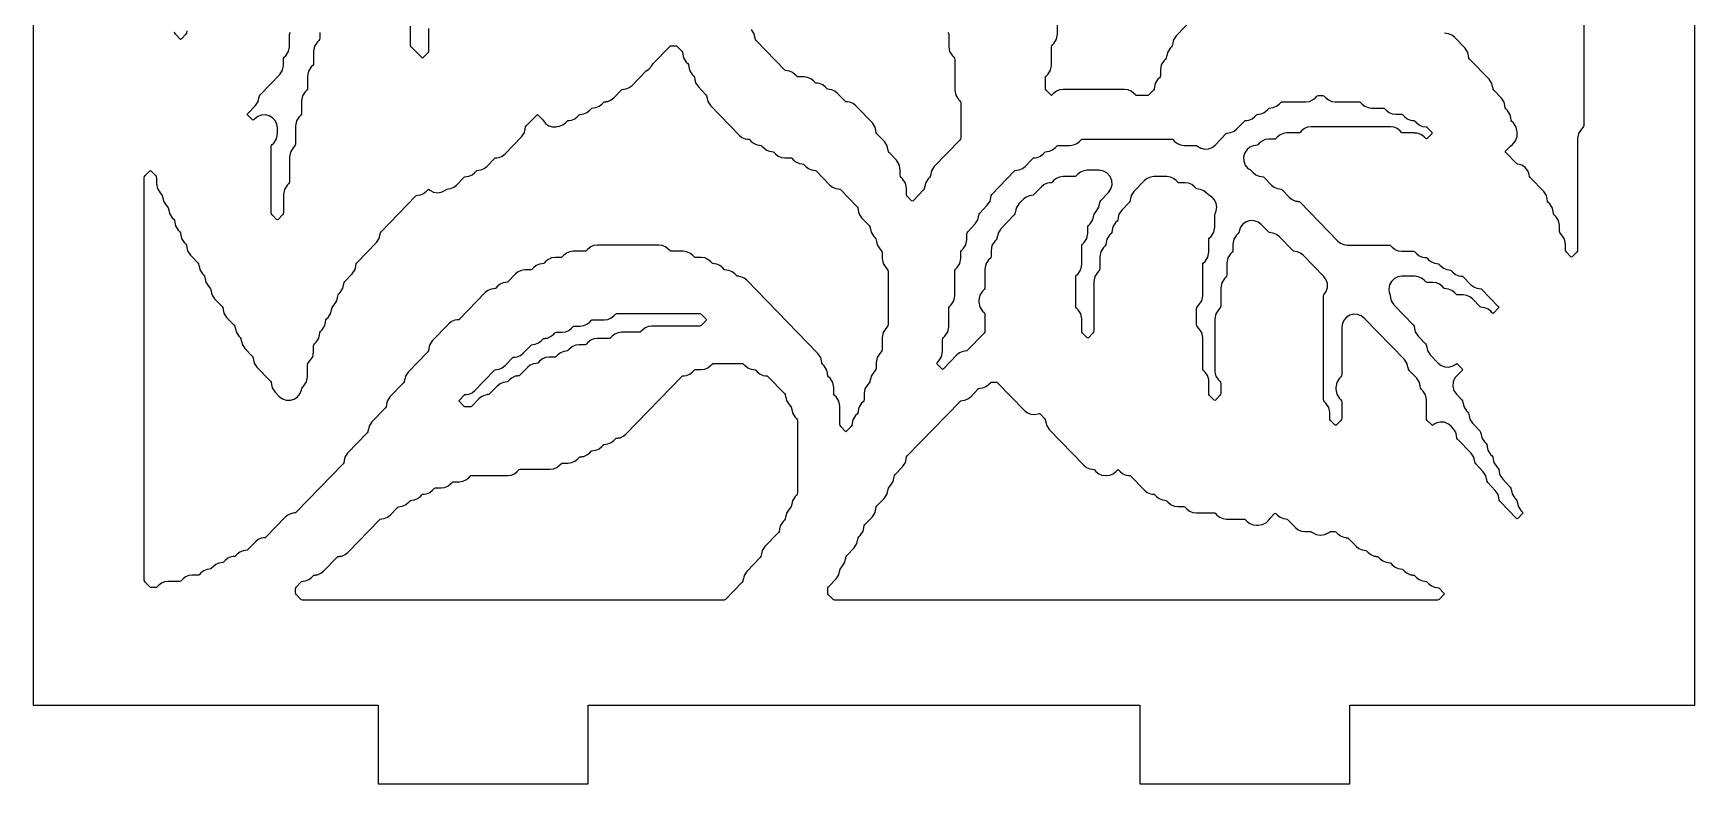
# Model space of a CAD drawing. Header units: millimetres. Extents: x 10 to 410, y 18 to 283.
# Drawn here: x 79 to 142.3, y 157 to 185.6 of the extents above; entities that cross this region are included whole.
import ezdxf

# ---------------------------------------------------------------- set-up
doc = ezdxf.new("R2010")
doc.units = ezdxf.units.MM
doc.layers.add('CUT', color=1, linetype='Continuous')

msp = doc.modelspace()

# ---------------------------------------------------------------- linework, layer by layer
at = {"layer": 'CUT'}
for points in [[(121.134, 157), (129.134, 157), (129.134, 160), (142.2679, 160), (142.2679, 280), (129.134, 280), (129.134, 283), (121.134, 283), (121.134, 280), (100.134, 280), (100.134, 283), (92.134, 283), (92.134, 280), (79, 280), (79, 160), (92.134, 160), (92.134, 157), (100.134, 157), (100.134, 160), (121.134, 160)], [(83.6572, 180.1703), (83.6821, 180.1321), (83.6908, 180.0873), (83.6908, 179.8637), (83.7275, 179.6759), (83.832, 179.5155), (83.8875, 179.4584), (83.9124, 179.4202), (83.9304, 179.328), (83.933, 179.3285), (83.9578, 179.2013), (84.0623, 179.041), (84.1178, 178.9838), (84.1427, 178.9456), (84.1607, 178.8534), (84.1632, 178.8539), (84.1881, 178.7267), (84.2926, 178.5664), (84.3481, 178.5092), (84.373, 178.471), (84.3909, 178.3789), (84.3935, 178.3794), (84.4183, 178.2521), (84.5229, 178.0918), (84.5783, 178.0347), (84.6033, 177.9965), (84.6212, 177.9043), (84.6238, 177.9048), (84.6486, 177.7776), (84.7532, 177.6172), (84.8086, 177.5601), (84.8335, 177.5219), (84.8515, 177.4297), (84.8541, 177.4302), (84.8789, 177.303), (84.9835, 177.1427), (85.2692, 176.8482), (85.2941, 176.81), (85.3121, 176.7179), (85.3147, 176.7184), (85.3395, 176.5911), (85.444, 176.4308), (85.4995, 176.3736), (85.5244, 176.3354), (85.5424, 176.2433), (85.5449, 176.2438), (85.5698, 176.1166), (85.6743, 175.9562), (85.7298, 175.8991), (85.7547, 175.8609), (85.7726, 175.7687), (85.7752, 175.7692), (85.8, 175.642), (85.9046, 175.4816), (86.1903, 175.1872), (86.2152, 175.149), (86.2332, 175.0568), (86.2358, 175.0573), (86.2606, 174.9301), (86.3652, 174.7698), (86.6509, 174.4753), (86.6758, 174.4371), (86.6938, 174.345), (86.6964, 174.3455), (86.7212, 174.2182), (86.8257, 174.0579), (86.8812, 174.0008), (86.9061, 173.9626), (86.9241, 173.8704), (86.9266, 173.8709), (86.9515, 173.7437), (87.056, 173.5833), (87.3417, 173.2889), (87.3666, 173.2507), (87.3846, 173.1585), (87.3872, 173.159), (87.412, 173.0318), (87.5166, 172.8715), (88.0326, 172.3397), (88.0575, 172.3015), (88.0755, 172.2094), (88.0781, 172.2099), (88.1029, 172.0827), (88.2074, 171.9223), (88.3664, 171.7585), (88.4903, 171.6653), (88.6367, 171.6146), (88.7917, 171.6111), (88.9402, 171.6553), (89.0681, 171.7428), (89.1631, 171.8653), (89.216, 172.011), (89.2264, 172.0643), (89.2513, 172.1025), (89.3067, 172.1596), (89.4113, 172.3199), (89.4479, 172.5078), (89.4479, 172.9686), (89.4567, 173.0134), (89.4816, 173.0516), (89.537, 173.1088), (89.6416, 173.2691), (89.6782, 173.457), (89.6782, 173.6805), (89.6869, 173.7253), (89.7118, 173.7635), (89.7673, 173.8206), (89.8719, 173.981), (89.8967, 174.1082), (89.8992, 174.1077), (89.9172, 174.1999), (89.9421, 174.2381), (89.9976, 174.2952), (90.1021, 174.4555), (90.1269, 174.5828), (90.1295, 174.5823), (90.1475, 174.6744), (90.1724, 174.7126), (90.2279, 174.7698), (90.3324, 174.9301), (90.3572, 175.0573), (90.3598, 175.0568), (90.3778, 175.149), (90.4027, 175.1872), (90.4582, 175.2443), (90.5627, 175.4047), (90.5875, 175.5319), (90.5901, 175.5314), (90.6081, 175.6236), (90.633, 175.6618), (90.6884, 175.7189), (90.793, 175.8793), (90.8178, 176.0065), (90.8204, 176.006), (90.8384, 176.0982), (90.8633, 176.1364), (91.149, 176.4308), (91.2536, 176.5911), (91.2784, 176.7184), (91.2809, 176.7179), (91.2989, 176.81), (91.3238, 176.8482), (92.0701, 177.6172), (92.1747, 177.7776), (92.1995, 177.9048), (92.2021, 177.9043), (92.2201, 177.9965), (92.245, 178.0347), (93.5698, 179.3998), (93.5948, 179.4195), (93.6595, 179.4282), (93.6593, 179.4301), (93.7436, 179.4414), (93.8661, 179.4932), (93.9706, 179.5755), (94.0257, 179.6322), (94.0536, 179.653), (94.0999, 179.6185), (94.2445, 179.5438), (94.4053, 179.5195), (94.5655, 179.5481), (94.708, 179.6266), (94.7462, 179.6568), (94.8109, 179.6655), (94.8107, 179.6674), (94.895, 179.6787), (95.0175, 179.7305), (95.122, 179.8128), (95.412, 180.1116), (95.4371, 180.1314), (95.5018, 180.14), (95.5015, 180.142), (95.5859, 180.1533), (95.7084, 180.2051), (95.8129, 180.2874), (95.8726, 180.3489), (95.8976, 180.3686), (95.9624, 180.3773), (95.9621, 180.3793), (96.0464, 180.3906), (96.1689, 180.4424), (96.2734, 180.5247), (96.5634, 180.8235), (96.5885, 180.8432), (96.6532, 180.8519), (96.6529, 180.8538), (96.7373, 180.8651), (96.8598, 180.917), (96.9643, 180.9992), (97.5969, 181.6511), (97.7015, 181.8115), (97.7263, 181.9387), (97.7289, 181.9382), (97.7468, 182.0304), (97.7718, 182.0686), (98.1708, 182.4797), (98.1987, 182.5005), (98.2266, 182.4797), (98.3953, 182.3058), (98.4284, 182.2551), (98.5208, 182.1495), (98.6389, 182.0737), (98.7734, 182.0337), (98.9137, 182.0327), (98.956, 182.0383), (98.9558, 182.0403), (99.0401, 182.0516), (99.1626, 182.1034), (99.2671, 182.1857), (99.3268, 182.2472), (99.3519, 182.2669), (99.4166, 182.2756), (99.4163, 182.2776), (99.5007, 182.2889), (99.6232, 182.3407), (99.7277, 182.423), (99.7874, 182.4845), (99.8125, 182.5042), (99.8772, 182.5129), (99.8769, 182.5148), (99.9613, 182.5262), (100.0838, 182.578), (100.1883, 182.6603), (100.248, 182.7218), (100.273, 182.7415), (100.3377, 182.7502), (100.3375, 182.7521), (100.4218, 182.7635), (100.5443, 182.8153), (100.6488, 182.8975), (100.7085, 182.9591), (100.7336, 182.9788), (100.7983, 182.9875), (100.798, 182.9894), (100.8824, 183.0007), (101.0049, 183.0526), (101.1094, 183.1348), (101.3994, 183.4337), (101.4244, 183.4534), (101.4892, 183.4621), (101.4889, 183.464), (101.5732, 183.4753), (101.6957, 183.5271), (101.8002, 183.6094), (102.3205, 184.1455), (102.3755, 184.1888), (102.4444, 184.2309), (102.5424, 184.3413), (102.6077, 184.4414), (103.2417, 185.0947), (103.2667, 185.1144), (103.2983, 185.1186), (103.4618, 185.1186), (103.4934, 185.1144), (103.5185, 185.0947), (103.6918, 184.916), (103.7168, 184.8778), (103.7347, 184.7856), (103.7373, 184.7862), (103.7621, 184.6589), (103.8667, 184.4986), (103.9221, 184.4414), (103.947, 184.4032), (103.965, 184.3111), (103.9676, 184.3116), (103.9924, 184.1843), (104.097, 184.024), (104.1524, 183.9669), (104.1773, 183.9287), (104.1953, 183.8365), (104.1979, 183.837), (104.2227, 183.7098), (104.3272, 183.5494), (104.613, 183.255), (104.6379, 183.2168), (104.6559, 183.1246), (104.6584, 183.1251), (104.6833, 182.9979), (104.7878, 182.8376), (105.881, 181.7111), (105.9855, 181.6288), (106.108, 181.577), (106.1924, 181.5657), (106.1921, 181.5638), (106.2568, 181.5551), (106.2819, 181.5354), (106.3416, 181.4738), (106.4461, 181.3915), (106.5686, 181.3397), (106.6529, 181.3284), (106.6527, 181.3265), (106.7174, 181.3178), (106.7424, 181.2981), (106.8021, 181.2365), (106.9066, 181.1543), (107.0291, 181.1024), (107.1135, 181.0911), (107.1132, 181.0892), (107.1779, 181.0805), (107.203, 181.0608), (107.2627, 180.9992), (107.3672, 180.917), (107.4897, 180.8651), (107.6215, 180.8475), (107.8372, 180.8475), (107.8688, 180.8432), (107.8938, 180.8235), (107.9536, 180.762), (108.0581, 180.6797), (108.1805, 180.6279), (108.2649, 180.6165), (108.2646, 180.6146), (108.3293, 180.6059), (108.3544, 180.5862), (108.4141, 180.5247), (108.5186, 180.4424), (108.6411, 180.3906), (108.7255, 180.3793), (108.7252, 180.3773), (108.7899, 180.3686), (108.815, 180.3489), (109.3353, 179.8128), (109.4398, 179.7305), (109.5622, 179.6787), (109.6466, 179.6674), (109.6463, 179.6655), (109.711, 179.6568), (109.7361, 179.637), (110.3701, 178.9838), (110.395, 178.9456), (110.4129, 178.8534), (110.4155, 178.8539), (110.4403, 178.7267), (110.5449, 178.5664), (110.8306, 178.2719), (110.8555, 178.2337), (110.8735, 178.1416), (110.8761, 178.1421), (110.9009, 178.0149), (111.0054, 177.8545), (111.0609, 177.7974), (111.0858, 177.7592), (111.1038, 177.667), (111.1064, 177.6675), (111.1312, 177.5403), (111.2357, 177.3799), (111.2912, 177.3228), (111.3161, 177.2846), (111.3248, 177.2398), (111.3248, 177.0163), (111.3615, 176.8284), (111.466, 176.6681), (111.5215, 176.6109), (111.5464, 176.5727), (111.5551, 176.528), (111.5551, 174.489), (111.5464, 174.4442), (111.5215, 174.406), (111.466, 174.3489), (111.3615, 174.1885), (111.3248, 174.0007), (111.3248, 173.5398), (111.3161, 173.4951), (111.2912, 173.4569), (111.2357, 173.3997), (111.1312, 173.2394), (111.0945, 173.0515), (111.0945, 172.828), (111.0858, 172.7832), (111.0609, 172.745), (111.0054, 172.6879), (110.9009, 172.5275), (110.8761, 172.4003), (110.8735, 172.4008), (110.8555, 172.3086), (110.8306, 172.2704), (110.7752, 172.2133), (110.6706, 172.0529), (110.634, 171.8651), (110.634, 171.6415), (110.6252, 171.5968), (110.6003, 171.5586), (110.5449, 171.5014), (110.4403, 171.3411), (110.4155, 171.2138), (110.4129, 171.2144), (110.395, 171.1222), (110.3701, 171.084), (110.3146, 171.0268), (110.21, 170.8665), (110.1852, 170.7393), (110.1827, 170.7398), (110.1647, 170.6476), (110.1398, 170.6094), (109.9711, 170.4356), (109.9431, 170.4148), (109.9152, 170.4356), (109.7465, 170.6094), (109.7216, 170.6476), (109.7128, 170.6924), (109.7128, 171.3905), (109.6762, 171.5784), (109.5717, 171.7387), (109.5162, 171.7958), (109.4913, 171.834), (109.4826, 171.8788), (109.4826, 172.1024), (109.4459, 172.2902), (109.3414, 172.4506), (109.2859, 172.5077), (109.261, 172.5459), (109.243, 172.6381), (109.2404, 172.6376), (109.2156, 172.7648), (109.1111, 172.9251), (109.0556, 172.9823), (109.0307, 173.0205), (109.0127, 173.1127), (109.0102, 173.1122), (108.9854, 173.2394), (108.8808, 173.3997), (106.1756, 176.1872), (106.0711, 176.2695), (105.9486, 176.3213), (105.8643, 176.3326), (105.8645, 176.3345), (105.7998, 176.3432), (105.7748, 176.363), (105.715, 176.4245), (105.6105, 176.5068), (105.4881, 176.5586), (105.4037, 176.5699), (105.404, 176.5718), (105.3393, 176.5805), (105.3142, 176.6002), (105.2545, 176.6618), (105.15, 176.7441), (105.0275, 176.7959), (104.9431, 176.8072), (104.9434, 176.8091), (104.8787, 176.8178), (104.8536, 176.8375), (104.7939, 176.8991), (104.6894, 176.9813), (104.5669, 177.0332), (104.4351, 177.0508), (104.2194, 177.0508), (104.1878, 177.0551), (104.1628, 177.0748), (104.1031, 177.1364), (103.9986, 177.2186), (103.8761, 177.2704), (103.7443, 177.2881), (103.2983, 177.2881), (103.2667, 177.2924), (103.2417, 177.3121), (103.1819, 177.3736), (103.0774, 177.4559), (102.9549, 177.5077), (102.8231, 177.5254), (100.4827, 177.5254), (100.3509, 177.5077), (100.2284, 177.4559), (100.1239, 177.3736), (100.0642, 177.3121), (100.0392, 177.2924), (100.0076, 177.2881), (99.5616, 177.2881), (99.4298, 177.2704), (99.3073, 177.2186), (99.2028, 177.1364), (99.1431, 177.0748), (99.118, 177.0551), (99.0864, 177.0508), (98.8708, 177.0508), (98.7389, 177.0332), (98.6164, 176.9813), (98.512, 176.8991), (98.4522, 176.8375), (98.4272, 176.8178), (98.3625, 176.8091), (98.3627, 176.8072), (98.2784, 176.7959), (98.1559, 176.7441), (98.0514, 176.6618), (97.9917, 176.6002), (97.9666, 176.5805), (97.935, 176.5763), (97.7193, 176.5763), (97.5875, 176.5586), (97.465, 176.5068), (97.3605, 176.4245), (97.0705, 176.1257), (97.0455, 176.1059), (96.9808, 176.0973), (96.981, 176.0953), (96.8967, 176.084), (96.7742, 176.0322), (96.6697, 175.9499), (96.61, 175.8884), (96.5849, 175.8686), (96.5202, 175.86), (96.5205, 175.858), (96.4361, 175.8467), (96.3136, 175.7949), (96.2091, 175.7126), (95.2283, 174.7019), (95.2032, 174.6822), (95.1385, 174.6735), (95.1388, 174.6716), (95.0544, 174.6603), (94.9319, 174.6085), (94.8274, 174.5262), (94.1948, 173.8743), (94.0902, 173.714), (94.0654, 173.5867), (94.0628, 173.5872), (94.0449, 173.4951), (94.02, 173.4569), (93.2736, 172.6879), (93.1691, 172.5275), (93.1443, 172.4003), (93.1417, 172.4008), (93.1237, 172.3086), (93.0988, 172.2704), (92.5828, 171.7387), (92.4782, 171.5784), (92.4534, 171.4511), (92.4509, 171.4516), (92.4329, 171.3595), (92.408, 171.3213), (91.8919, 170.7896), (91.7874, 170.6292), (91.7626, 170.502), (91.76, 170.5025), (91.742, 170.4103), (91.7171, 170.3721), (90.9708, 169.6031), (90.8663, 169.4428), (90.8415, 169.3155), (90.8389, 169.316), (90.8209, 169.2239), (90.796, 169.1857), (89.0106, 167.346), (88.9856, 167.3263), (88.9209, 167.3176), (88.9211, 167.3157), (88.8368, 167.3043), (88.7143, 167.2525), (88.6098, 167.1703), (87.8592, 166.3968), (87.8342, 166.3771), (87.7694, 166.3684), (87.7697, 166.3665), (87.6854, 166.3552), (87.5629, 166.3034), (87.4584, 166.2211), (87.1684, 165.9223), (87.1433, 165.9025), (87.0786, 165.8939), (87.0789, 165.8919), (86.9945, 165.8806), (86.872, 165.8288), (86.7675, 165.7465), (86.7078, 165.685), (86.6827, 165.6653), (86.618, 165.6566), (86.6183, 165.6546), (86.5339, 165.6433), (86.4114, 165.5915), (86.3069, 165.5092), (86.2472, 165.4477), (86.2222, 165.428), (86.1575, 165.4193), (86.1577, 165.4174), (86.0734, 165.406), (85.9509, 165.3542), (85.8464, 165.2719), (85.7867, 165.2104), (85.7616, 165.1907), (85.6969, 165.182), (85.6972, 165.1801), (85.6128, 165.1688), (85.4903, 165.1169), (85.3858, 165.0347), (85.3261, 164.9731), (85.301, 164.9534), (85.2694, 164.9492), (85.0538, 164.9492), (84.922, 164.9315), (84.7995, 164.8796), (84.695, 164.7974), (84.6352, 164.7358), (84.6102, 164.7161), (84.5786, 164.7119), (84.1326, 164.7119), (84.0008, 164.6942), (83.8783, 164.6424), (83.7738, 164.5601), (83.7141, 164.4985), (83.6891, 164.4788), (83.6575, 164.4746), (83.494, 164.4746), (83.4624, 164.4788), (83.4373, 164.4985), (83.2639, 164.6772), (83.239, 164.7154), (83.2303, 164.7602), (83.2303, 180.0873), (83.239, 180.1321), (83.2639, 180.1703), (83.4326, 180.3441), (83.4606, 180.3649), (83.4885, 180.3441)], [(113.4865, 173.1088), (113.591, 173.2691), (113.6277, 173.457), (113.6277, 173.9178), (113.6364, 173.9626), (113.6613, 174.0008), (113.7167, 174.0579), (113.8213, 174.2182), (113.8579, 174.4061), (113.8579, 175.1042), (113.8667, 175.149), (113.8916, 175.1872), (113.947, 175.2443), (114.0516, 175.4047), (114.0882, 175.5926), (114.0882, 176.528), (114.097, 176.5727), (114.1219, 176.6109), (114.1773, 176.6681), (114.2819, 176.8284), (114.3185, 177.0163), (114.3185, 177.2398), (114.3272, 177.2846), (114.3521, 177.3228), (114.4076, 177.3799), (114.5121, 177.5403), (114.5488, 177.7282), (114.5488, 177.9517), (114.5575, 177.9965), (114.5824, 178.0347), (114.8682, 178.3291), (114.9727, 178.4894), (114.9975, 178.6167), (115.0001, 178.6162), (115.0181, 178.7083), (115.043, 178.7465), (115.3287, 179.041), (115.4333, 179.2013), (115.4581, 179.3285), (115.4607, 179.328), (115.4786, 179.4202), (115.5036, 179.4584), (116.3678, 180.3489), (116.3928, 180.3686), (116.4576, 180.3773), (116.4573, 180.3793), (116.5416, 180.3906), (116.6641, 180.4424), (116.7686, 180.5247), (117.0586, 180.8235), (117.0837, 180.8432), (117.1484, 180.8519), (117.1481, 180.8538), (117.2325, 180.8651), (117.355, 180.917), (117.4595, 180.9992), (117.5192, 181.0608), (117.5443, 181.0805), (117.609, 181.0892), (117.6087, 181.0911), (117.6931, 181.1024), (117.8156, 181.1543), (117.9201, 181.2365), (117.9798, 181.2981), (118.0048, 181.3178), (118.0364, 181.322), (118.4824, 181.322), (118.6142, 181.3397), (118.7367, 181.3915), (118.8412, 181.4738), (118.9009, 181.5354), (118.926, 181.5551), (118.9576, 181.5593), (122.345, 181.5593), (122.3766, 181.5551), (122.4017, 181.5354), (122.4614, 181.4738), (122.5659, 181.3915), (122.6884, 181.3397), (122.8202, 181.322), (123.2661, 181.322), (123.2978, 181.3178), (123.3339, 181.2894), (123.4607, 181.2167), (123.6032, 181.1838), (123.7491, 181.1935), (123.8859, 181.2451), (124.002, 181.334), (124.4277, 181.7726), (124.4528, 181.7924), (124.5175, 181.8011), (124.5172, 181.803), (124.6016, 181.8143), (124.724, 181.8661), (124.8285, 181.9484), (125.1186, 182.2472), (125.1436, 182.2669), (125.2083, 182.2756), (125.2081, 182.2776), (125.2924, 182.2889), (125.4149, 182.3407), (125.5194, 182.423), (125.5791, 182.4845), (125.6042, 182.5042), (125.6689, 182.5129), (125.6686, 182.5148), (125.753, 182.5262), (125.8755, 182.578), (125.98, 182.6603), (126.0397, 182.7218), (126.0647, 182.7415), (126.1294, 182.7502), (126.1292, 182.7521), (126.2135, 182.7635), (126.336, 182.8153), (126.4405, 182.8975), (126.5002, 182.9591), (126.5253, 182.9788), (126.5569, 182.9831), (127.4634, 182.9831), (127.5952, 183.0007), (127.7177, 183.0526), (127.8222, 183.1348), (127.8819, 183.1964), (127.907, 183.2161), (127.9386, 183.2203), (128.1021, 183.2203), (128.1337, 183.2161), (128.1588, 183.1964), (128.2185, 183.1348), (128.323, 183.0526), (128.4455, 183.0007), (128.5773, 182.9831), (129.4838, 182.9831), (129.5154, 182.9788), (129.5405, 182.9591), (129.6002, 182.8975), (129.7047, 182.8153), (129.8272, 182.7635), (129.959, 182.7458), (130.4049, 182.7458), (130.4365, 182.7415), (130.4616, 182.7218), (130.5213, 182.6603), (130.6258, 182.578), (130.7483, 182.5262), (130.8801, 182.5085), (131.0958, 182.5085), (131.1274, 182.5042), (131.1524, 182.4845), (131.2122, 182.423), (131.3167, 182.3407), (131.4391, 182.2889), (131.5235, 182.2776), (131.5232, 182.2756), (131.5879, 182.2669), (131.613, 182.2472), (131.6789, 182.1793), (131.7834, 182.097), (131.9059, 182.0452), (132.0377, 182.0275), (132.0482, 182.0275), (132.0782, 182.0051), (132.2537, 181.8243), (132.2733, 181.7966), (132.2537, 181.7689), (132.0782, 181.5881), (132.0503, 181.5673), (132.0224, 181.5881), (131.9652, 181.6471), (131.8413, 181.7402), (131.6948, 181.791), (131.5897, 181.7933), (131.5897, 181.7966), (131.1626, 181.7966), (131.131, 181.8009), (131.1059, 181.8206), (131.0462, 181.8821), (130.9417, 181.9644), (130.8192, 182.0162), (130.6874, 182.0339), (127.6562, 182.0339), (127.5243, 182.0162), (127.4018, 181.9644), (127.2973, 181.8821), (127.2376, 181.8206), (127.2126, 181.8009), (127.181, 181.7966), (126.735, 181.7966), (126.6032, 181.7789), (126.4807, 181.7271), (126.3762, 181.6448), (126.3165, 181.5833), (126.2914, 181.5636), (126.2598, 181.5593), (126.0442, 181.5593), (125.9123, 181.5416), (125.7899, 181.4898), (125.6854, 181.4075), (125.6256, 181.346), (125.6006, 181.3263), (125.5359, 181.3176), (125.5361, 181.3157), (125.4518, 181.3043), (125.3293, 181.2525), (125.2248, 181.1703), (125.2244, 181.1699), (125.1323, 181.0377), (125.087, 180.8832), (125.0932, 180.7223), (125.1502, 180.5716), (125.2521, 180.447), (125.3454, 180.3882), (125.3954, 180.3489), (125.4551, 180.2874), (125.5596, 180.2051), (125.6821, 180.1533), (125.7664, 180.142), (125.7662, 180.14), (125.8309, 180.1314), (125.8559, 180.1116), (126.1459, 179.8128), (126.2504, 179.7305), (126.3729, 179.6787), (126.4573, 179.6674), (126.457, 179.6655), (126.5217, 179.6568), (126.5468, 179.637), (126.8368, 179.3382), (126.9413, 179.2559), (127.0638, 179.2041), (127.1481, 179.1928), (127.1479, 179.1909), (127.2126, 179.1822), (127.2376, 179.1625), (128.679, 177.6772), (128.7835, 177.5949), (128.906, 177.5431), (129.0378, 177.5254), (130.6352, 177.5254), (130.6668, 177.5212), (130.6919, 177.5015), (130.7516, 177.4399), (130.8561, 177.3576), (130.9786, 177.3058), (131.1104, 177.2881), (131.5563, 177.2881), (131.5879, 177.2839), (131.613, 177.2642), (131.6727, 177.2026), (131.7772, 177.1204), (131.8997, 177.0685), (131.9841, 177.0572), (131.9838, 177.0553), (132.0485, 177.0466), (132.0736, 177.0269), (132.1333, 176.9653), (132.2378, 176.8831), (132.3603, 176.8312), (132.4446, 176.8199), (132.4444, 176.818), (132.5091, 176.8093), (132.5341, 176.7896), (132.5939, 176.7281), (132.6984, 176.6458), (132.8208, 176.594), (132.9052, 176.5826), (132.9049, 176.5807), (132.9696, 176.572), (132.9947, 176.5523), (133.0544, 176.4908), (133.1589, 176.4085), (133.2814, 176.3567), (133.3658, 176.3454), (133.3655, 176.3434), (133.4302, 176.3347), (133.4553, 176.315), (133.7453, 176.0162), (133.8498, 175.9339), (133.9723, 175.8821), (134.0566, 175.8708), (134.0564, 175.8688), (134.1211, 175.8602), (134.1461, 175.8404), (134.7868, 175.1802), (134.8064, 175.1525), (134.7868, 175.1248), (134.6113, 174.944), (134.5834, 174.9232), (134.5555, 174.944), (134.5004, 175.0008), (134.3959, 175.083), (134.2734, 175.1349), (134.1891, 175.1462), (134.1894, 175.1481), (134.1246, 175.1568), (134.0996, 175.1765), (133.8096, 175.4753), (133.7051, 175.5576), (133.5826, 175.6094), (133.4508, 175.6271), (133.2351, 175.6271), (133.2035, 175.6314), (133.1785, 175.6511), (133.1187, 175.7126), (133.0142, 175.7949), (132.8917, 175.8467), (132.8074, 175.858), (132.8077, 175.86), (132.7429, 175.8686), (132.7179, 175.8884), (132.6582, 175.9499), (132.5537, 176.0322), (132.4312, 176.084), (132.2994, 176.1017), (132.0837, 176.1017), (132.0521, 176.1059), (132.027, 176.1257), (131.9673, 176.1872), (131.8628, 176.2695), (131.7403, 176.3213), (131.6085, 176.339), (131.1163, 176.339), (130.9653, 176.3156), (130.8283, 176.2477), (130.7183, 176.1416), (130.6455, 176.0071), (130.6167, 175.857), (130.6346, 175.7052), (130.6511, 175.6686), (130.6779, 175.5314), (130.6804, 175.5319), (130.7052, 175.4047), (130.8098, 175.2443), (131.5561, 174.4753), (131.581, 174.4371), (131.599, 174.345), (131.6016, 174.3455), (131.6264, 174.2182), (131.7309, 174.0579), (132.0167, 173.7635), (132.0416, 173.7253), (132.0596, 173.6331), (132.0621, 173.6336), (132.0869, 173.5064), (132.1915, 173.346), (132.4996, 173.0285), (132.6134, 172.9409), (132.7473, 172.8892), (132.8904, 172.8778), (133.0309, 172.9074), (133.1572, 172.9758), (133.2017, 173.009), (133.2297, 172.9882), (133.4051, 172.8074), (133.4247, 172.7797), (133.4051, 172.752), (133.2017, 172.5424), (133.2056, 172.5386), (133.1365, 172.466), (133.0674, 172.3114), (133.0539, 172.1427), (133.0974, 171.9791), (133.193, 171.8395), (133.3984, 171.6279), (133.4233, 171.5897), (133.4412, 171.4975), (133.4438, 171.498), (133.4686, 171.3708), (133.5732, 171.2104), (133.6286, 171.1533), (133.6536, 171.1151), (133.6715, 171.0229), (133.6741, 171.0234), (133.6989, 170.8962), (133.8035, 170.7359), (134.0892, 170.4414), (134.1141, 170.4032), (134.1321, 170.3111), (134.1347, 170.3116), (134.1595, 170.1843), (134.264, 170.024), (134.3195, 169.9669), (134.3444, 169.9287), (134.3624, 169.8365), (134.365, 169.837), (134.3898, 169.7098), (134.4943, 169.5494), (134.5498, 169.4923), (134.5747, 169.4541), (134.5927, 169.3619), (134.5952, 169.3624), (134.6201, 169.2352), (134.7246, 169.0749), (134.7801, 169.0177), (134.805, 168.9795), (134.8229, 168.8873), (134.8255, 168.8878), (134.8503, 168.7606), (134.9549, 168.6003), (135.2406, 168.3058), (135.2655, 168.2676), (135.2835, 168.1755), (135.2861, 168.176), (135.3109, 168.0488), (135.4155, 167.8884), (135.4709, 167.8313), (135.4958, 167.7931), (135.5138, 167.7009), (135.5164, 167.7014), (135.5412, 167.5742), (135.6457, 167.4138), (135.708, 167.3497), (135.7276, 167.322), (135.708, 167.2943), (135.5325, 167.1135), (135.5046, 167.0927), (135.4766, 167.1135), (134.8473, 167.7619), (134.8224, 167.8001), (134.8045, 167.8923), (134.8019, 167.8918), (134.7771, 168.019), (134.6725, 168.1794), (134.3868, 168.4738), (134.3619, 168.512), (134.3439, 168.6042), (134.3413, 168.6037), (134.3165, 168.7309), (134.2119, 168.8912), (133.9262, 169.1857), (133.9013, 169.2239), (133.8833, 169.316), (133.8807, 169.3155), (133.8559, 169.4428), (133.7514, 169.6031), (133.2354, 170.1348), (133.2104, 170.173), (133.1925, 170.2652), (133.1899, 170.2647), (133.1651, 170.3919), (133.0605, 170.5523), (132.9827, 170.6325), (132.8689, 170.7201), (132.735, 170.7718), (132.5919, 170.7833), (132.4514, 170.7536), (132.3251, 170.6852), (132.2806, 170.652), (132.2527, 170.6728), (132.0839, 170.8467), (132.059, 170.8849), (132.0503, 170.9297), (132.0503, 171.6278), (132.0137, 171.8157), (131.9091, 171.976), (131.8537, 172.0331), (131.8288, 172.0713), (131.8108, 172.1635), (131.8082, 172.163), (131.7834, 172.2902), (131.6788, 172.4506), (131.3931, 172.745), (131.3682, 172.7832), (131.3502, 172.8754), (131.3476, 172.8749), (131.3228, 173.0021), (131.2183, 173.1624), (129.6852, 174.7422), (129.5678, 174.8318), (129.4294, 174.8832), (129.282, 174.892), (129.1385, 174.8573), (129.0113, 174.7822), (128.9116, 174.6733), (128.8481, 174.54), (128.8263, 174.394), (128.8263, 172.5907), (128.8176, 172.5459), (128.7927, 172.5077), (128.7372, 172.4506), (128.6327, 172.2902), (128.5961, 172.1024), (128.5961, 172.0332), (128.6327, 171.8454), (128.7372, 171.685), (128.7927, 171.6279), (128.8176, 171.5897), (128.8263, 171.5449), (128.8263, 170.9297), (128.8176, 170.8849), (128.7927, 170.8467), (128.624, 170.6728), (128.5961, 170.652), (128.5681, 170.6728), (128.3994, 170.8467), (128.3745, 170.8849), (128.3658, 170.9297), (128.3658, 171.1532), (128.3291, 171.3411), (128.2246, 171.5014), (128.1691, 171.5586), (128.1442, 171.5968), (128.1355, 171.6415), (128.1355, 175.5788), (128.1442, 175.6236), (128.1955, 175.7022), (128.1922, 175.7044), (128.2317, 175.7601), (128.2782, 175.9063), (128.2782, 176.0598), (128.2317, 176.206), (128.143, 176.3313), (127.3617, 177.1364), (127.2572, 177.2186), (127.1347, 177.2704), (127.0503, 177.2818), (127.0506, 177.2837), (126.9859, 177.2924), (126.9608, 177.3121), (126.4405, 177.8482), (126.336, 177.9305), (126.2135, 177.9823), (126.1292, 177.9936), (126.1294, 177.9956), (126.0647, 178.0042), (126.0397, 178.024), (125.7628, 178.3093), (125.6389, 178.4025), (125.4924, 178.4532), (125.3375, 178.4567), (125.1889, 178.4125), (125.061, 178.325), (124.9661, 178.2025), (124.9132, 178.0568), (124.9028, 178.0035), (124.8779, 177.9653), (124.8224, 177.9082), (124.7179, 177.7479), (124.6812, 177.56), (124.6812, 177.3364), (124.6725, 177.2917), (124.6476, 177.2535), (124.5922, 177.1963), (124.4876, 177.036), (124.451, 176.8481), (124.451, 176.3873), (124.4422, 176.3425), (124.4173, 176.3043), (124.3619, 176.2472), (124.2573, 176.0868), (124.2207, 175.899), (124.2207, 175.2008), (124.2119, 175.1561), (124.187, 175.1179), (124.1316, 175.0607), (124.027, 174.9004), (123.9904, 174.7125), (123.9904, 172.7797), (123.9919, 172.7797), (123.9889, 172.6869), (124.0344, 172.5337), (124.126, 172.4027), (124.187, 172.3397), (124.2119, 172.3015), (124.2207, 172.2568), (124.2207, 171.8788), (124.2119, 171.834), (124.187, 171.7958), (124.0183, 171.622), (123.9904, 171.6012), (123.9625, 171.622), (123.7938, 171.7958), (123.7688, 171.834), (123.7601, 171.8788), (123.7601, 172.3051), (123.7586, 172.3051), (123.7616, 172.3979), (123.7161, 172.5511), (123.6245, 172.6821), (123.5635, 172.745), (123.5386, 172.7832), (123.5298, 172.828), (123.5298, 174.0007), (123.4932, 174.1885), (123.3886, 174.3489), (123.3332, 174.406), (123.3083, 174.4442), (123.2995, 174.489), (123.2995, 175.1042), (123.3083, 175.149), (123.3332, 175.1872), (123.3886, 175.2443), (123.4932, 175.4047), (123.5298, 175.5926), (123.5298, 176.7653), (123.5386, 176.81), (123.5635, 176.8482), (123.6189, 176.9054), (123.7235, 177.0657), (123.7601, 177.2536), (123.7601, 177.7144), (123.7688, 177.7592), (123.7938, 177.7974), (123.8492, 177.8545), (123.9538, 178.0149), (123.9904, 178.2027), (123.9904, 178.6636), (124.0013, 178.7194), (124.0499, 178.8247), (124.0702, 178.9685), (124.0484, 179.112), (123.9863, 179.2432), (123.8891, 179.3511), (123.765, 179.4265), (123.7624, 179.4276), (123.7369, 179.4477), (123.6771, 179.5092), (123.5726, 179.5915), (123.4501, 179.6433), (123.3658, 179.6546), (123.366, 179.6566), (123.3013, 179.6653), (123.2763, 179.685), (123.2166, 179.7465), (123.1121, 179.8288), (122.9896, 179.8806), (122.8578, 179.8983), (122.6421, 179.8983), (122.6105, 179.9025), (122.5854, 179.9223), (122.5257, 179.9838), (122.4212, 180.0661), (122.2987, 180.1179), (122.1669, 180.1356), (121.6688, 180.1356), (121.537, 180.1179), (121.4145, 180.0661), (121.31, 179.9838), (120.9076, 179.5692), (120.8031, 179.4089), (120.7783, 179.2816), (120.7757, 179.2821), (120.7577, 179.19), (120.7328, 179.1518), (120.4471, 178.8573), (120.3425, 178.697), (120.3177, 178.5698), (120.3151, 178.5703), (120.2971, 178.4781), (120.2722, 178.4399), (120.2168, 178.3828), (120.1122, 178.2224), (120.0874, 178.0952), (120.0848, 178.0957), (120.0669, 178.0035), (120.0419, 177.9653), (119.9865, 177.9082), (119.8819, 177.7479), (119.8571, 177.6206), (119.8545, 177.6211), (119.8366, 177.529), (119.8117, 177.4908), (119.7562, 177.4336), (119.6517, 177.2733), (119.615, 177.0854), (119.615, 176.6246), (119.6063, 176.5798), (119.5814, 176.5416), (119.5259, 176.4845), (119.4214, 176.3241), (119.3847, 176.1363), (119.3847, 174.2517), (119.376, 174.2069), (119.3511, 174.1687), (119.1824, 173.9949), (119.1545, 173.9741), (119.1265, 173.9949), (118.9578, 174.1687), (118.9329, 174.2069), (118.9242, 174.2517), (118.9242, 174.7125), (118.8875, 174.9004), (118.783, 175.0607), (118.7275, 175.1179), (118.7026, 175.1561), (118.6939, 175.2008), (118.6939, 176.2907), (118.7026, 176.3354), (118.7275, 176.3736), (118.783, 176.4308), (118.8875, 176.5911), (118.9242, 176.779), (118.9242, 177.4771), (118.9329, 177.5219), (118.9578, 177.5601), (119.0133, 177.6172), (119.1178, 177.7776), (119.1545, 177.9654), (119.1545, 178.189), (119.1632, 178.2337), (119.1881, 178.2719), (119.2435, 178.3291), (119.3481, 178.4894), (119.3729, 178.6167), (119.3755, 178.6162), (119.3935, 178.7083), (119.4184, 178.7465), (119.4738, 178.8037), (119.5784, 178.964), (119.6032, 179.0912), (119.6058, 179.0907), (119.6237, 179.1829), (119.6487, 179.2211), (119.9433, 179.5247), (120.0377, 179.6617), (120.0819, 179.8222), (120.0709, 179.9883), (120.0061, 180.1416), (119.8945, 180.2651), (119.7486, 180.3452), (119.5844, 180.3729), (119.1357, 180.3729), (119.0039, 180.3552), (118.8814, 180.3034), (118.7769, 180.2211), (118.7171, 180.1596), (118.6921, 180.1398), (118.6605, 180.1356), (118.2145, 180.1356), (118.0827, 180.1179), (117.9602, 180.0661), (117.8557, 179.9838), (117.796, 179.9223), (117.771, 179.9025), (117.7063, 179.8939), (117.7065, 179.8919), (117.6222, 179.8806), (117.4997, 179.8288), (117.3952, 179.7465), (117.1052, 179.4477), (117.0801, 179.428), (117.0154, 179.4193), (117.0157, 179.4174), (116.9313, 179.406), (116.8088, 179.3542), (116.7043, 179.2719), (116.5322, 179.0946), (116.4277, 178.9343), (116.4029, 178.8071), (116.4003, 178.8076), (116.3823, 178.7154), (116.3574, 178.6772), (115.8414, 178.1455), (115.7368, 177.9851), (115.712, 177.8579), (115.7094, 177.8584), (115.6915, 177.7663), (115.6666, 177.7281), (115.6111, 177.6709), (115.5066, 177.5106), (115.4699, 177.3227), (115.4699, 177.0991), (115.4612, 177.0544), (115.4363, 177.0162), (115.3808, 176.959), (115.2763, 176.7987), (115.2396, 176.6108), (115.2396, 175.9127), (115.2309, 175.8679), (115.206, 175.8297), (115.1505, 175.7726), (115.046, 175.6123), (115.0094, 175.4244), (115.0094, 175.3553), (115.046, 175.1674), (115.1505, 175.0071), (115.206, 174.9499), (115.2309, 174.9117), (115.2396, 174.867), (115.2396, 174.2517), (115.2309, 174.2069), (115.206, 174.1687), (114.572, 173.5155), (114.547, 173.4958), (114.4823, 173.4871), (114.4825, 173.4852), (114.3982, 173.4738), (114.2757, 173.422), (114.1712, 173.3397), (113.6556, 172.8084), (113.6277, 172.7876), (113.5997, 172.8084), (113.4243, 172.9893), (113.4046, 173.0169), (113.4243, 173.0446)], [(95.412, 171.8065), (95.4371, 171.8263), (95.5018, 171.835), (95.5015, 171.8369), (95.5859, 171.8482), (95.7084, 171.9), (95.8129, 171.9823), (96.5634, 172.7557), (96.5885, 172.7754), (96.6532, 172.7841), (96.6529, 172.786), (96.7373, 172.7974), (96.8598, 172.8492), (96.9643, 172.9314), (97.2543, 173.2303), (97.2793, 173.25), (97.3441, 173.2587), (97.3438, 173.2606), (97.4281, 173.2719), (97.5506, 173.3237), (97.6551, 173.406), (97.9451, 173.7048), (97.9702, 173.7246), (98.0349, 173.7333), (98.0346, 173.7352), (98.119, 173.7465), (98.2415, 173.7983), (98.346, 173.8806), (98.4057, 173.9421), (98.4308, 173.9619), (98.4955, 173.9705), (98.4952, 173.9725), (98.5796, 173.9838), (98.7021, 174.0356), (98.8066, 174.1179), (98.8663, 174.1794), (98.8913, 174.1991), (98.9229, 174.2034), (99.1386, 174.2034), (99.2704, 174.2211), (99.3929, 174.2729), (99.4974, 174.3552), (99.5571, 174.4167), (99.5822, 174.4364), (99.6138, 174.4407), (99.8294, 174.4407), (99.9613, 174.4584), (100.0838, 174.5102), (100.1883, 174.5925), (100.248, 174.654), (100.273, 174.6737), (100.3046, 174.678), (100.7506, 174.678), (100.8824, 174.6957), (101.0049, 174.7475), (101.1094, 174.8297), (101.1691, 174.8913), (101.1942, 174.911), (101.2258, 174.9153), (104.3829, 174.9153), (104.4145, 174.911), (104.4396, 174.8913), (104.6197, 174.7057), (104.6394, 174.678), (104.6197, 174.6503), (104.4396, 174.4646), (104.4145, 174.4449), (104.3829, 174.4407), (102.5553, 174.4407), (102.4235, 174.423), (102.301, 174.3712), (102.1965, 174.2889), (102.1368, 174.2274), (102.1117, 174.2076), (102.0801, 174.2034), (101.4039, 174.2034), (101.2721, 174.1857), (101.1496, 174.1339), (101.0451, 174.0516), (100.9853, 173.9901), (100.9603, 173.9703), (100.9287, 173.9661), (100.4827, 173.9661), (100.3509, 173.9484), (100.2284, 173.8966), (100.1239, 173.8143), (100.0642, 173.7528), (100.0392, 173.7331), (100.0076, 173.7288), (99.7919, 173.7288), (99.6601, 173.7111), (99.5376, 173.6593), (99.4331, 173.577), (99.3734, 173.5155), (99.3483, 173.4958), (99.2836, 173.4871), (99.2839, 173.4852), (99.1995, 173.4738), (99.077, 173.422), (98.9725, 173.3397), (98.9128, 173.2782), (98.8877, 173.2585), (98.8561, 173.2542), (98.6405, 173.2542), (98.5087, 173.2365), (98.3862, 173.1847), (98.2817, 173.1025), (98.2219, 173.0409), (98.1969, 173.0212), (98.1322, 173.0125), (98.1324, 173.0106), (98.0481, 172.9993), (97.9256, 172.9474), (97.8211, 172.8652), (97.5311, 172.5663), (97.506, 172.5466), (97.4413, 172.5379), (97.4416, 172.536), (97.3572, 172.5247), (97.2347, 172.4729), (97.1303, 172.3906), (97.0705, 172.3291), (97.0455, 172.3093), (96.9808, 172.3006), (96.981, 172.2987), (96.8967, 172.2874), (96.7742, 172.2356), (96.6697, 172.1533), (96.3797, 171.8545), (96.3546, 171.8347), (96.2899, 171.8261), (96.2902, 171.8241), (96.2058, 171.8128), (96.0833, 171.761), (95.9788, 171.6787), (95.6888, 171.3799), (95.6638, 171.3602), (95.6322, 171.3559), (95.4687, 171.3559), (95.4371, 171.3602), (95.412, 171.3799), (95.2319, 171.5655), (95.2123, 171.5932), (95.2319, 171.6209)], [(89.2839, 164.7182), (89.3682, 164.7296), (89.4907, 164.7814), (89.5952, 164.8636), (89.655, 164.9252), (89.68, 164.9449), (89.7447, 164.9536), (89.7445, 164.9555), (89.8288, 164.9668), (89.9513, 165.0187), (90.0558, 165.1009), (90.5761, 165.637), (90.6011, 165.6568), (90.6658, 165.6655), (90.6656, 165.6674), (90.7499, 165.6787), (90.8724, 165.7305), (90.9769, 165.8128), (92.1881, 167.0608), (92.2131, 167.0805), (92.2778, 167.0892), (92.2776, 167.0911), (92.3619, 167.1024), (92.4844, 167.1543), (92.5889, 167.2365), (92.8789, 167.5354), (92.904, 167.5551), (92.9687, 167.5638), (92.9684, 167.5657), (93.0528, 167.577), (93.1753, 167.6288), (93.2798, 167.7111), (93.3395, 167.7726), (93.3645, 167.7924), (93.4292, 167.8011), (93.429, 167.803), (93.5133, 167.8143), (93.6358, 167.8661), (93.7403, 167.9484), (93.8, 168.0099), (93.8251, 168.0297), (93.8898, 168.0383), (93.8895, 168.0403), (93.9739, 168.0516), (94.0964, 168.1034), (94.2009, 168.1857), (94.2606, 168.2472), (94.2857, 168.2669), (94.3173, 168.2712), (94.5329, 168.2712), (94.6648, 168.2889), (94.7872, 168.3407), (94.8917, 168.423), (94.9515, 168.4845), (94.9765, 168.5042), (95.0081, 168.5085), (95.2238, 168.5085), (95.3556, 168.5262), (95.4781, 168.578), (95.5826, 168.6603), (95.6423, 168.7218), (95.6674, 168.7415), (95.699, 168.7458), (97.066, 168.7458), (97.1979, 168.7635), (97.3204, 168.8153), (97.4249, 168.8975), (97.4846, 168.9591), (97.5096, 168.9788), (97.5412, 168.9831), (98.678, 168.9831), (98.8098, 169.0007), (98.9323, 169.0526), (99.0368, 169.1348), (99.0966, 169.1964), (99.1216, 169.2161), (99.1532, 169.2203), (99.3689, 169.2203), (99.5007, 169.238), (99.6232, 169.2898), (99.7277, 169.3721), (99.7874, 169.4337), (99.8125, 169.4534), (99.8772, 169.4621), (99.8769, 169.464), (99.9613, 169.4753), (100.0838, 169.5271), (100.1883, 169.6094), (100.248, 169.6709), (100.273, 169.6907), (100.3377, 169.6994), (100.3375, 169.7013), (100.4218, 169.7126), (100.5443, 169.7644), (100.6488, 169.8467), (100.7085, 169.9082), (100.7336, 169.928), (100.7983, 169.9366), (100.798, 169.9386), (100.8824, 169.9499), (101.0049, 170.0017), (101.1094, 170.084), (101.1691, 170.1455), (101.1942, 170.1653), (101.2589, 170.1739), (101.2586, 170.1759), (101.343, 170.1872), (101.4655, 170.239), (101.57, 170.3213), (103.7022, 172.5184), (103.7273, 172.5381), (103.792, 172.5468), (103.7917, 172.5487), (103.8761, 172.5601), (103.9986, 172.6119), (104.1031, 172.6942), (104.1628, 172.7557), (104.1878, 172.7754), (104.2194, 172.7797), (104.4351, 172.7797), (104.5669, 172.7974), (104.6894, 172.8492), (104.7939, 172.9314), (104.8536, 172.993), (104.8787, 173.0127), (104.9103, 173.0169), (105.9949, 173.0169), (106.0265, 173.0127), (106.0516, 172.993), (106.1113, 172.9314), (106.2158, 172.8492), (106.3383, 172.7974), (106.4226, 172.786), (106.4224, 172.7841), (106.4871, 172.7754), (106.5121, 172.7557), (106.5719, 172.6942), (106.6764, 172.6119), (106.7989, 172.5601), (106.8832, 172.5487), (106.8829, 172.5468), (106.9477, 172.5381), (106.9727, 172.5184), (107.6067, 171.8652), (107.6316, 171.827), (107.6495, 171.7348), (107.6521, 171.7353), (107.6769, 171.6081), (107.7815, 171.4477), (107.8369, 171.3906), (107.8618, 171.3524), (107.8798, 171.2602), (107.8824, 171.2607), (107.9072, 171.1335), (108.0118, 170.9732), (108.0672, 170.916), (108.0921, 170.8778), (108.1009, 170.8331), (108.1009, 168.0822), (108.0921, 168.0374), (108.0672, 167.9992), (108.0118, 167.9421), (107.9072, 167.7818), (107.8824, 167.6545), (107.8798, 167.655), (107.8618, 167.5629), (107.8369, 167.5247), (107.7815, 167.4675), (107.6769, 167.3072), (107.6521, 167.18), (107.6495, 167.1805), (107.6316, 167.0883), (107.6067, 167.0501), (107.5512, 166.9929), (107.4467, 166.8326), (107.4218, 166.7054), (107.4193, 166.7059), (107.4013, 166.6137), (107.3764, 166.5755), (106.8604, 166.0438), (106.7558, 165.8834), (106.731, 165.7562), (106.7284, 165.7567), (106.7104, 165.6646), (106.6855, 165.6264), (106.1695, 165.0946), (106.065, 164.9343), (106.0401, 164.8071), (106.0376, 164.8076), (106.0196, 164.7154), (105.9947, 164.6772), (105.3607, 164.024), (105.3357, 164.0042), (105.3041, 164), (89.251, 164), (89.2194, 164.0042), (89.1944, 164.024), (89.021, 164.2026), (88.9961, 164.2408), (88.9874, 164.2856), (88.9874, 164.4263), (88.9961, 164.471), (89.021, 164.5092), (89.1944, 164.6879), (89.2194, 164.7076), (89.2841, 164.7163)], [(109.2859, 164.2026), (109.261, 164.2408), (109.2523, 164.2856), (109.2523, 164.4263), (109.261, 164.471), (109.2859, 164.5092), (109.5717, 164.8037), (109.6762, 164.964), (109.701, 165.0912), (109.7036, 165.0907), (109.7216, 165.1829), (109.7465, 165.2211), (109.8019, 165.2782), (109.9065, 165.4386), (109.9313, 165.5658), (109.9339, 165.5653), (109.9519, 165.6575), (109.9768, 165.6957), (110.2625, 165.9901), (110.3671, 166.1504), (110.3919, 166.2777), (110.3944, 166.2772), (110.4124, 166.3693), (110.4373, 166.4075), (110.4928, 166.4647), (110.5973, 166.625), (110.6221, 166.7523), (110.6247, 166.7517), (110.6427, 166.8439), (110.6676, 166.8821), (110.9534, 167.1765), (111.0579, 167.3369), (111.0827, 167.4641), (111.0853, 167.4636), (111.1033, 167.5558), (111.1282, 167.594), (111.4139, 167.8884), (111.5185, 168.0488), (111.5433, 168.176), (111.5459, 168.1755), (111.5638, 168.2676), (111.5887, 168.3058), (111.6442, 168.363), (111.7488, 168.5233), (111.7736, 168.6506), (111.7761, 168.6501), (111.7941, 168.7422), (111.819, 168.7804), (112.1048, 169.0749), (112.2093, 169.2352), (112.2341, 169.3624), (112.2367, 169.3619), (112.2547, 169.4541), (112.2796, 169.4923), (114.2952, 171.5693), (114.3203, 171.589), (114.385, 171.5977), (114.3847, 171.5996), (114.4691, 171.6109), (114.5916, 171.6627), (114.6961, 171.745), (114.9861, 172.0438), (115.0111, 172.0636), (115.0759, 172.0722), (115.0756, 172.0742), (115.1599, 172.0855), (115.2824, 172.1373), (115.3869, 172.2196), (115.4467, 172.2811), (115.4717, 172.3008), (115.5033, 172.3051), (115.6668, 172.3051), (115.6984, 172.3008), (115.7235, 172.2811), (116.7502, 171.2231), (116.8605, 171.1375), (116.9901, 171.0857), (117.1291, 171.0717), (117.2664, 171.0967), (117.311, 171.1115), (117.3401, 171.0899), (117.5088, 170.916), (117.5337, 170.8778), (117.5517, 170.7856), (117.5543, 170.7862), (117.5791, 170.6589), (117.6837, 170.4986), (119.0071, 169.1348), (119.1116, 169.0526), (119.2341, 169.0007), (119.3185, 168.9894), (119.3182, 168.9875), (119.3829, 168.9788), (119.408, 168.9591), (119.4677, 168.8975), (119.5722, 168.8153), (119.6947, 168.7635), (119.8265, 168.7458), (119.8641, 168.7458), (119.9959, 168.7635), (120.1184, 168.8153), (120.2229, 168.8975), (120.2779, 168.9543), (120.3059, 168.9751), (120.3338, 168.9543), (120.3888, 168.8975), (120.4933, 168.8153), (120.6158, 168.7635), (120.7002, 168.7521), (120.6999, 168.7502), (120.7646, 168.7415), (120.7897, 168.7218), (121.31, 168.1857), (121.4145, 168.1034), (121.537, 168.0516), (121.6213, 168.0403), (121.6211, 168.0383), (121.6858, 168.0297), (121.7108, 168.0099), (121.7705, 167.9484), (121.875, 167.8661), (121.9975, 167.8143), (122.0819, 167.803), (122.0816, 167.8011), (122.1463, 167.7924), (122.1714, 167.7726), (122.2311, 167.7111), (122.3356, 167.6288), (122.4581, 167.577), (122.5899, 167.5593), (122.8056, 167.5593), (122.8372, 167.5551), (122.8622, 167.5354), (122.922, 167.4738), (123.0265, 167.3915), (123.149, 167.3397), (123.2808, 167.322), (123.957, 167.322), (123.9886, 167.3178), (124.0137, 167.2981), (124.0734, 167.2365), (124.1779, 167.1543), (124.3004, 167.1024), (124.4322, 167.0847), (125.1084, 167.0847), (125.14, 167.0805), (125.1651, 167.0608), (125.2248, 166.9992), (125.3293, 166.917), (125.4518, 166.8651), (125.5836, 166.8475), (125.6484, 166.8475), (125.8109, 166.8746), (125.9557, 166.9531), (126.0672, 167.0744), (126.0966, 167.1194), (126.2653, 167.2933), (126.2932, 167.3141), (126.3212, 167.2933), (126.3762, 167.2365), (126.4807, 167.1543), (126.6032, 167.1024), (126.6876, 167.0911), (126.6873, 167.0892), (126.752, 167.0805), (126.7771, 167.0608), (127.0671, 166.762), (127.1716, 166.6797), (127.294, 166.6279), (127.4259, 166.6102), (127.6415, 166.6102), (127.6731, 166.6059), (127.711, 166.5761), (127.8567, 166.4965), (128.0204, 166.4689), (128.184, 166.4965), (128.3297, 166.5761), (128.3676, 166.6059), (128.3992, 166.6102), (128.5627, 166.6102), (128.5943, 166.6059), (128.6193, 166.5862), (128.679, 166.5247), (128.7835, 166.4424), (128.906, 166.3906), (128.9904, 166.3793), (128.9901, 166.3773), (129.0548, 166.3686), (129.0799, 166.3489), (129.3699, 166.0501), (129.4744, 165.9678), (129.5969, 165.916), (129.6812, 165.9047), (129.681, 165.9027), (129.7457, 165.8941), (129.7707, 165.8743), (129.8305, 165.8128), (129.935, 165.7305), (130.0574, 165.6787), (130.1418, 165.6674), (130.1415, 165.6655), (130.2062, 165.6568), (130.2313, 165.637), (130.291, 165.5755), (130.3955, 165.4932), (130.518, 165.4414), (130.6024, 165.4301), (130.6021, 165.4282), (130.6668, 165.4195), (130.6919, 165.3998), (130.7516, 165.3382), (130.8561, 165.2559), (130.9786, 165.2041), (131.0629, 165.1928), (131.0627, 165.1909), (131.1274, 165.1822), (131.1524, 165.1625), (131.2122, 165.1009), (131.3167, 165.0187), (131.4391, 164.9668), (131.5235, 164.9555), (131.5232, 164.9536), (131.5879, 164.9449), (131.613, 164.9252), (131.6727, 164.8636), (131.7772, 164.7814), (131.8997, 164.7296), (131.9841, 164.7182), (131.9838, 164.7163), (132.0485, 164.7076), (132.0736, 164.6879), (132.1333, 164.6264), (132.2378, 164.5441), (132.3603, 164.4923), (132.4446, 164.4809), (132.4444, 164.479), (132.5091, 164.4703), (132.5341, 164.4506), (132.7143, 164.265), (132.7339, 164.2373), (132.7143, 164.2096), (132.5341, 164.024), (132.5091, 164.0042), (132.4775, 164), (109.516, 164), (109.4844, 164.0042), (109.4593, 164.024)]]:
    msp.add_lwpolyline(points, close=True, dxfattribs=at)
for points in [[(138.0377, 191.9517), (138.0377, 182.0822), (138.0289, 182.0374), (138.004, 181.9992), (137.9486, 181.9421), (137.844, 181.7818), (137.8074, 181.5939), (137.8074, 177.3364), (137.7987, 177.2917), (137.7737, 177.2535), (137.605, 177.0796), (137.5771, 177.0588), (137.5492, 177.0796), (137.3805, 177.2535), (137.3555, 177.2917), (137.3468, 177.3364), (137.3468, 177.56), (137.3102, 177.7479), (137.2056, 177.9082), (137.1502, 177.9653), (137.1253, 178.0035), (137.1165, 178.0483), (137.1165, 178.2718), (137.0799, 178.4597), (136.9753, 178.6201), (136.9199, 178.6772), (136.895, 178.7154), (136.877, 178.8076), (136.8744, 178.8071), (136.8496, 178.9343), (136.7451, 179.0946), (136.6896, 179.1518), (136.6647, 179.19), (136.6467, 179.2821), (136.6441, 179.2816), (136.6193, 179.4089), (136.5148, 179.5692), (135.9988, 180.1009), (135.9738, 180.1391), (135.9599, 180.2106), (135.907, 180.3563), (135.8121, 180.4788), (135.6842, 180.5663), (135.5357, 180.6105), (135.5063, 180.6144), (135.4813, 180.6341), (135.0709, 181.057), (135.0512, 181.0847), (135.0709, 181.1124), (135.251, 181.2981), (135.3234, 181.355), (135.4433, 181.4915), (135.5066, 181.6619), (135.5048, 181.8436), (135.4953, 181.8923), (135.4927, 181.8918), (135.4679, 182.019), (135.3634, 182.1794), (135.3079, 182.2365), (135.283, 182.2747), (135.265, 182.3669), (135.2624, 182.3664), (135.2376, 182.4936), (135.1331, 182.654), (135.0776, 182.7111), (135.0527, 182.7493), (135.0347, 182.8415), (135.0322, 182.841), (135.0073, 182.9682), (134.9028, 183.1285), (134.6171, 183.423), (134.5921, 183.4612), (134.5742, 183.5533), (134.5716, 183.5528), (134.5468, 183.6801), (134.4422, 183.8404), (133.6959, 184.6094), (133.671, 184.6476), (133.653, 184.7398), (133.6505, 184.7393), (133.6256, 184.8665), (133.5211, 185.0268), (133.1187, 185.4414), (133.0142, 185.5237), (132.8917, 185.5755), (132.8074, 185.5869), (132.8077, 185.5888), (132.7429, 185.5975)], [(123.6128, 186.6279), (122.5196, 185.5014), (122.4151, 185.3411), (122.3902, 185.2138), (122.3877, 185.2144), (122.3697, 185.1222), (122.3448, 185.084), (122.2893, 185.0268), (122.1848, 184.8665), (122.16, 184.7393), (122.1574, 184.7398), (122.1394, 184.6476), (122.1145, 184.6094), (122.059, 184.5523), (121.9545, 184.3919), (121.9178, 184.204), (121.9178, 183.9805), (121.9091, 183.9357), (121.8842, 183.8975), (121.8288, 183.8404), (121.7242, 183.6801), (121.6994, 183.5528), (121.6968, 183.5533), (121.6788, 183.4612), (121.6539, 183.423), (121.4805, 183.2443), (121.4555, 183.2246), (121.4239, 183.2203), (121.0301, 183.2203), (120.9985, 183.2246), (120.9735, 183.2443), (120.9137, 183.3058), (120.8092, 183.3881), (120.6867, 183.4399), (120.5549, 183.4576), (118.2145, 183.4576), (118.0827, 183.4399), (117.9602, 183.3881), (117.8557, 183.3058), (117.8007, 183.2491), (117.7728, 183.2283), (117.7448, 183.2491), (117.5761, 183.423), (117.5512, 183.4612), (117.5425, 183.5059), (117.5425, 183.8839), (117.5512, 183.9287), (117.5761, 183.9669), (117.6316, 184.024), (117.7361, 184.1843), (117.7728, 184.3722), (117.7728, 185.0703), (117.7815, 185.1151), (117.8064, 185.1533), (117.8618, 185.2104), (117.9664, 185.3708), (118.003, 185.5587), (118.003, 186.0195)], [(84.8515, 185.6889), (84.8335, 185.5968), (84.8086, 185.5586), (84.6399, 185.3847), (84.612, 185.3639), (84.5841, 185.3847), (84.4153, 185.5586), (84.3904, 185.5968), (84.3817, 185.6415)], [(89.9085, 185.6278), (89.9085, 185.4042), (89.8998, 185.3595), (89.8749, 185.3213), (89.8194, 185.2641), (89.7149, 185.1038), (89.6782, 184.9159), (89.6782, 184.4551), (89.6695, 184.4103), (89.6446, 184.3721), (89.5891, 184.315), (89.4846, 184.1546), (89.4479, 183.9668), (89.4479, 183.5059), (89.4392, 183.4612), (89.4143, 183.423), (89.3588, 183.3658), (89.2543, 183.2055), (89.2176, 183.0176), (89.2176, 182.5568), (89.2089, 182.512), (89.184, 182.4738), (89.1286, 182.4167), (89.024, 182.2563), (88.9874, 182.0685), (88.9874, 181.3703), (88.9786, 181.3256), (88.9537, 181.2874), (88.8983, 181.2302), (88.7937, 181.0699), (88.7571, 180.882), (88.7571, 179.9466), (88.7483, 179.9018), (88.7234, 179.8636), (88.668, 179.8065), (88.5634, 179.6462), (88.5268, 179.4583), (88.5268, 178.7602), (88.5181, 178.7154), (88.4932, 178.6772), (88.3244, 178.5034), (88.2965, 178.4825), (88.2686, 178.5034), (88.0999, 178.6772), (88.075, 178.7154), (88.0662, 178.7602), (88.0662, 181.2737), (88.075, 181.3185), (88.0999, 181.3567), (88.1553, 181.4138), (88.2599, 181.5742), (88.2965, 181.7621), (88.2965, 181.9872), (88.2747, 182.1332), (88.2112, 182.2665), (88.1115, 182.3755), (87.9844, 182.4505), (87.8409, 182.4852), (87.6935, 182.4765), (87.5551, 182.425), (87.4377, 182.3354), (87.4033, 182.3), (87.3754, 182.2792), (87.3474, 182.3), (87.172, 182.4808), (87.1524, 182.5085), (87.172, 182.5362), (87.4645, 182.8376), (87.569, 182.9979), (87.5938, 183.1251), (87.5964, 183.1246), (87.6144, 183.2168), (87.6393, 183.255), (88.3856, 184.024), (88.4902, 184.1843), (88.5268, 184.3722), (88.5268, 184.5958), (88.5355, 184.6405), (88.5604, 184.6787), (88.6159, 184.7359), (88.7204, 184.8962), (88.7571, 185.0841), (88.7571, 185.5449), (88.7658, 185.5897), (88.7907, 185.6279)], [(94.0536, 185.7822), (94.0536, 184.9297), (94.0449, 184.8849), (94.02, 184.8467), (93.8512, 184.6728), (93.8233, 184.652), (93.7954, 184.6728), (93.3964, 185.084), (93.3715, 185.1222), (93.3627, 185.1669), (93.3627, 185.8651)], [(113.8243, 185.6279), (113.8492, 185.5897), (113.8579, 185.5449), (113.8579, 185.0841), (113.8946, 184.8962), (113.9991, 184.7359), (114.0546, 184.6787), (114.0795, 184.6405), (114.0882, 184.5958), (114.0882, 183.4231), (114.1249, 183.2352), (114.2294, 183.0749), (114.2849, 183.0177), (114.3098, 182.9795), (114.3185, 182.9348), (114.3185, 181.6076), (114.3098, 181.5629), (114.2849, 181.5247), (113.3083, 180.5184), (113.2037, 180.358), (113.1789, 180.2308), (113.1763, 180.2313), (113.1584, 180.1391), (113.1335, 180.1009), (113.078, 180.0438), (112.9734, 179.8834), (112.9486, 179.7562), (112.9461, 179.7567), (112.9281, 179.6646), (112.9032, 179.6264), (112.5042, 179.2152), (112.4762, 179.1944), (112.4483, 179.2152), (112.2796, 179.3891), (112.2547, 179.4273), (112.246, 179.472), (112.246, 179.6956), (112.2093, 179.8834), (112.1048, 180.0438), (112.0493, 180.1009), (112.0244, 180.1391), (112.0157, 180.1839), (112.0157, 180.4074), (111.979, 180.5953), (111.8745, 180.7557), (111.5887, 181.0501), (111.5638, 181.0883), (111.5459, 181.1805), (111.5433, 181.18), (111.5185, 181.3072), (111.4139, 181.4675), (111.1282, 181.7619), (111.1033, 181.8001), (111.0853, 181.8923), (111.0827, 181.8918), (111.0579, 182.019), (110.9534, 182.1794), (110.3207, 182.8313), (110.2162, 182.9135), (110.0937, 182.9654), (110.0094, 182.9767), (110.0096, 182.9786), (109.9449, 182.9873), (109.9199, 183.007), (109.6299, 183.3058), (109.5254, 183.3881), (109.4029, 183.4399), (109.3185, 183.4513), (109.3188, 183.4532), (109.2541, 183.4619), (109.229, 183.4816), (109.1693, 183.5431), (109.0648, 183.6254), (108.9423, 183.6772), (108.858, 183.6885), (108.8582, 183.6905), (108.7935, 183.6992), (108.7684, 183.7189), (108.7087, 183.7804), (108.6042, 183.8627), (108.4817, 183.9145), (108.3499, 183.9322), (108.1343, 183.9322), (108.1027, 183.9364), (108.0776, 183.9562), (108.0179, 184.0177), (107.9134, 184.1), (107.7909, 184.1518), (107.7065, 184.1631), (107.7068, 184.165), (107.6421, 184.1737), (107.617, 184.1935), (106.5225, 185.3213), (106.4976, 185.3595), (106.4796, 185.4516), (106.4771, 185.4511), (106.4522, 185.5784), (106.3477, 185.7387)]]:
    msp.add_lwpolyline(points, dxfattribs=at)

doc.saveas('drawing.dxf')
